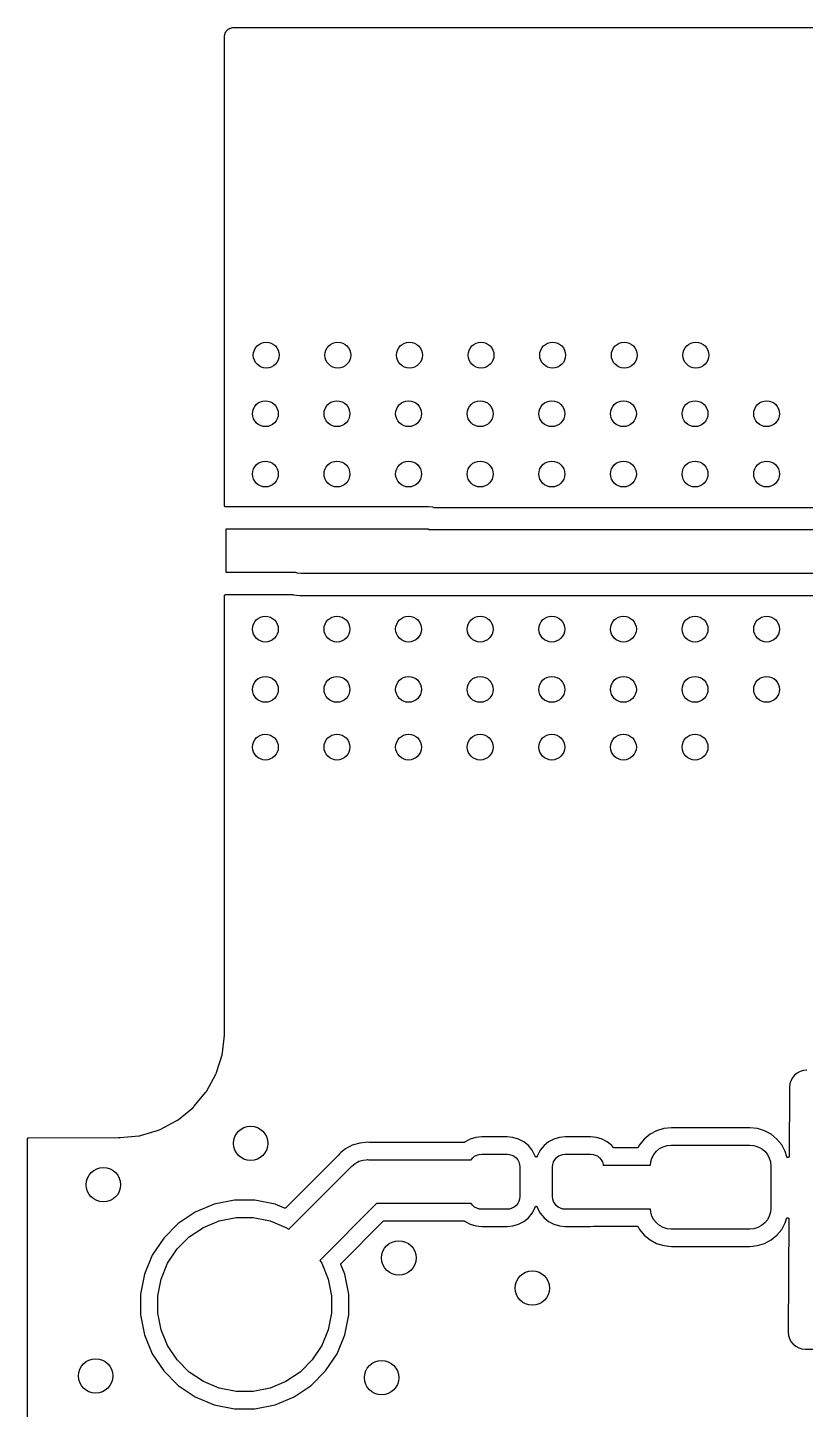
# Model space of a CAD drawing. Extents: x 5.16 to 6.06, y -3.88 to -2.24.
# Drawn here: x 5.157 to 5.513, y -2.874 to -2.242 of the extents above; entities that cross this region are included whole.
import ezdxf

# ---------------------------------------------------------------- set-up
doc = ezdxf.new("R2010")
doc.units = 0
doc.header["$MEASUREMENT"] = 0
doc.layers.add('BLACK', color=7, linetype='CONTINUOUS')

msp = doc.modelspace()

# ---------------------------------------------------------------- linework, layer by layer
at = {"layer": 'BLACK', "linetype": 'CONTINUOUS'}
for p, q in [((5.24722, -2.24612), (5.24726, -2.24578)), ((5.24722, -2.24615), (5.24722, -2.24612)), ((5.24722, -2.24617), (5.24722, -2.24615)), ((5.24722, -2.24618), (5.24722, -2.24617)), ((5.24722, -2.4607), (5.24722, -2.24618)), ((5.24726, -2.24578), (5.24727, -2.24578)), ((5.24727, -2.24574), (5.24728, -2.2457)), ((5.24727, -2.24578), (5.24727, -2.24574)), ((5.24728, -2.2457), (5.2473, -2.24553)), ((5.2473, -2.24552), (5.24731, -2.24548)), ((5.2473, -2.24553), (5.2473, -2.24552)), ((5.2473, -2.24552), (5.2473, -2.24552)), ((5.2473, -2.24552), (5.2473, -2.24552)), ((5.24731, -2.24546), (5.24733, -2.24538)), ((5.24731, -2.24548), (5.24731, -2.24546)), ((5.24733, -2.24536), (5.24734, -2.24535)), ((5.24733, -2.24537), (5.24733, -2.24536)), ((5.24733, -2.24538), (5.24733, -2.24537)), ((5.24734, -2.24535), (5.24749, -2.24483)), ((5.24749, -2.24482), (5.24751, -2.24478)), ((5.24749, -2.24483), (5.24749, -2.24482)), ((5.24751, -2.24477), (5.24758, -2.24459)), ((5.24751, -2.24478), (5.24751, -2.24477)), ((5.24751, -2.24477), (5.24751, -2.24477)), ((5.24758, -2.24459), (5.24759, -2.24458)), ((5.24759, -2.24458), (5.24764, -2.24445)), ((5.24759, -2.24458), (5.24759, -2.24458)), ((5.24764, -2.24445), (5.24765, -2.24442)), ((5.24764, -2.24445), (5.24764, -2.24445)), ((5.24765, -2.24442), (5.24767, -2.24439)), ((5.24767, -2.24439), (5.2477, -2.24433)), ((5.2477, -2.24433), (5.24772, -2.2443)), ((5.2477, -2.24433), (5.2477, -2.24433)), ((5.24772, -2.2443), (5.24775, -2.24426)), ((5.24775, -2.24425), (5.24791, -2.24397)), ((5.24775, -2.24426), (5.24775, -2.24425)), ((5.24791, -2.24395), (5.24793, -2.24393)), ((5.24791, -2.24396), (5.24791, -2.24395)), ((5.24791, -2.24397), (5.24791, -2.24396)), ((5.24791, -2.24396), (5.24791, -2.24396)), ((5.24793, -2.24392), (5.24796, -2.24389)), ((5.24793, -2.24393), (5.24793, -2.24392)), ((5.24796, -2.24389), (5.24798, -2.24385)), ((5.24798, -2.24385), (5.24816, -2.24364)), ((5.24816, -2.24364), (5.24819, -2.24361)), ((5.24816, -2.24364), (5.24816, -2.24364)), ((5.24819, -2.24361), (5.24832, -2.24346)), ((5.24819, -2.24361), (5.24819, -2.24361)), ((5.24832, -2.24346), (5.24833, -2.24344)), ((5.24832, -2.24346), (5.24832, -2.24346)), ((5.24833, -2.24344), (5.24835, -2.24342)), ((5.24835, -2.24342), (5.24837, -2.2434)), ((5.24837, -2.2434), (5.24838, -2.2434)), ((5.24838, -2.2434), (5.24847, -2.2433)), ((5.24838, -2.2434), (5.24838, -2.2434)), ((5.24847, -2.2433), (5.24848, -2.2433)), ((5.24848, -2.2433), (5.24849, -2.24329)), ((5.24849, -2.24329), (5.2485, -2.24328)), ((5.2485, -2.24328), (5.24876, -2.24305)), ((5.24876, -2.24305), (5.24877, -2.24305)), ((5.24877, -2.24305), (5.24879, -2.24304)), ((5.24879, -2.24304), (5.24881, -2.24302)), ((5.24881, -2.24302), (5.24895, -2.24293)), ((5.24895, -2.24293), (5.24926, -2.24274)), ((5.24895, -2.24293), (5.24895, -2.24293)), ((5.24895, -2.24293), (5.24895, -2.24293)), ((5.24895, -2.24293), (5.24895, -2.24293)), ((5.24926, -2.24273), (5.24929, -2.24271)), ((5.24926, -2.24274), (5.24926, -2.24273)), ((5.24929, -2.24271), (5.24932, -2.24269)), ((5.24932, -2.24269), (5.24933, -2.24268)), ((5.24933, -2.24268), (5.24934, -2.24268)), ((5.24934, -2.24268), (5.24957, -2.24255)), ((5.24957, -2.24255), (5.24958, -2.24255)), ((5.24958, -2.24255), (5.24959, -2.24254)), ((5.24959, -2.24254), (5.24961, -2.24253)), ((5.24961, -2.24253), (5.24974, -2.24247)), ((5.24974, -2.24247), (5.24975, -2.24247)), ((5.24975, -2.24247), (5.24977, -2.24246)), ((5.24975, -2.24247), (5.24975, -2.24247)), ((5.24975, -2.24247), (5.24975, -2.24247)), ((5.24977, -2.24246), (5.24978, -2.24246)), ((5.24978, -2.24246), (5.2498, -2.24245)), ((5.2498, -2.24245), (5.24982, -2.24244)), ((5.24982, -2.24244), (5.25005, -2.24237)), ((5.25005, -2.24237), (5.25006, -2.24237)), ((5.25006, -2.24237), (5.25011, -2.24236)), ((5.25011, -2.24236), (5.25015, -2.24235)), ((5.25015, -2.24235), (5.25016, -2.24235)), ((5.25016, -2.24235), (5.25044, -2.24227)), ((5.25044, -2.24227), (5.25045, -2.24226)), ((5.25045, -2.24226), (5.25049, -2.24226)), ((5.25049, -2.24226), (5.25053, -2.24225)), ((5.25053, -2.24225), (5.2511, -2.24218)), ((5.2511, -2.24218), (5.2511, -2.24218)), ((5.2511, -2.24218), (5.25113, -2.24218)), ((5.25113, -2.24218), (5.25116, -2.24217)), ((5.25116, -2.24217), (5.96125, -2.24217)), ((5.24722, -2.46072), (5.24722, -2.4607)), ((5.24722, -2.46075), (5.24722, -2.46072)), ((5.24723, -2.46077), (5.24722, -2.46075)), ((5.24723, -2.4608), (5.24723, -2.46077)), ((5.24724, -2.46082), (5.24723, -2.4608)), ((5.24724, -2.46084), (5.24724, -2.46082)), ((5.24725, -2.46087), (5.24724, -2.46084)), ((5.24726, -2.46089), (5.24725, -2.46087)), ((5.24727, -2.46091), (5.24726, -2.46089)), ((5.24728, -2.46093), (5.24727, -2.46091)), ((5.24729, -2.46095), (5.24728, -2.46093)), ((5.2473, -2.46098), (5.24729, -2.46095)), ((5.24732, -2.461), (5.2473, -2.46098)), ((5.24733, -2.46101), (5.24732, -2.461)), ((5.24735, -2.46103), (5.24733, -2.46101)), ((5.24737, -2.46105), (5.24735, -2.46103)), ((5.24738, -2.46107), (5.24737, -2.46105)), ((5.2474, -2.46108), (5.24738, -2.46107)), ((5.24742, -2.4611), (5.2474, -2.46108)), ((5.24744, -2.46112), (5.24742, -2.4611)), ((5.24746, -2.46113), (5.24744, -2.46112)), ((5.24748, -2.46114), (5.24746, -2.46113)), ((5.24751, -2.46115), (5.24748, -2.46114)), ((5.24753, -2.46116), (5.24751, -2.46115)), ((5.24755, -2.46117), (5.24753, -2.46116)), ((5.24757, -2.46118), (5.24755, -2.46117)), ((5.2476, -2.46118), (5.24757, -2.46118)), ((5.24762, -2.46119), (5.2476, -2.46118)), ((5.24764, -2.46119), (5.24762, -2.46119)), ((5.24767, -2.4612), (5.24764, -2.46119)), ((5.24769, -2.4612), (5.24767, -2.4612)), ((5.24772, -2.4612), (5.24769, -2.4612)), ((5.24774, -2.4612), (5.24772, -2.4612)), ((5.24777, -2.4612), (5.24774, -2.4612)), ((5.24799, -2.46118), (5.24777, -2.4612)), ((5.24777, -2.4612), (5.24777, -2.4612)), ((5.34046, -2.46118), (5.24799, -2.46118)), ((5.34245, -2.46137), (5.34046, -2.46118)), ((5.34307, -2.46156), (5.34245, -2.46137)), ((5.34309, -2.46157), (5.34307, -2.46156)), ((5.34311, -2.46157), (5.34309, -2.46157)), ((5.34314, -2.46157), (5.34311, -2.46157)), ((5.34316, -2.46158), (5.34314, -2.46157)), ((5.34319, -2.46158), (5.34316, -2.46158)), ((5.34321, -2.46158), (5.34319, -2.46158)), ((5.87246, -2.46158), (5.34321, -2.46158)), ((5.34321, -2.46158), (5.34321, -2.46158)), ((5.24797, -2.49123), (5.24797, -2.47123)), ((5.24797, -2.47123), (5.34049, -2.47123)), ((5.34049, -2.47123), (5.34049, -2.47158)), ((5.34049, -2.47158), (5.906, -2.47158)), ((5.27966, -2.49123), (5.24797, -2.49123)), ((5.28061, -2.49152), (5.27966, -2.49123)), ((5.28208, -2.49166), (5.28061, -2.49152)), ((5.906, -2.49166), (5.28208, -2.49166)), ((5.24722, -2.5017), (5.24723, -2.50168)), ((5.24722, -2.50173), (5.24722, -2.5017)), ((5.24722, -2.50175), (5.24722, -2.50173)), ((5.24722, -2.50176), (5.24722, -2.50175)), ((5.24722, -2.70201), (5.24722, -2.50176)), ((5.24723, -2.50165), (5.24724, -2.50163)), ((5.24723, -2.50168), (5.24723, -2.50165)), ((5.24724, -2.50161), (5.24725, -2.50158)), ((5.24724, -2.50163), (5.24724, -2.50161)), ((5.24725, -2.50158), (5.24726, -2.50156)), ((5.24726, -2.50156), (5.24727, -2.50154)), ((5.24727, -2.50154), (5.24728, -2.50152)), ((5.24728, -2.50152), (5.2473, -2.5015)), ((5.2473, -2.5015), (5.24731, -2.50147)), ((5.24731, -2.50147), (5.24732, -2.50146)), ((5.24732, -2.50146), (5.24734, -2.50144)), ((5.24734, -2.50144), (5.24735, -2.50142)), ((5.24735, -2.50142), (5.24737, -2.5014)), ((5.24737, -2.5014), (5.24739, -2.50138)), ((5.24739, -2.50138), (5.24741, -2.50137)), ((5.24741, -2.50137), (5.24743, -2.50135)), ((5.24743, -2.50135), (5.24745, -2.50134)), ((5.24745, -2.50134), (5.24747, -2.50133)), ((5.24747, -2.50133), (5.24749, -2.50131)), ((5.24749, -2.50131), (5.24751, -2.5013)), ((5.24751, -2.5013), (5.24753, -2.50129)), ((5.24753, -2.50129), (5.24756, -2.50128)), ((5.24756, -2.50128), (5.24758, -2.50128)), ((5.24758, -2.50128), (5.2476, -2.50127)), ((5.2476, -2.50127), (5.24763, -2.50126)), ((5.24763, -2.50126), (5.24765, -2.50126)), ((5.24765, -2.50126), (5.24767, -2.50126)), ((5.24767, -2.50126), (5.2477, -2.50126)), ((5.2477, -2.50126), (5.24773, -2.50125)), ((5.24773, -2.50125), (5.24775, -2.50126)), ((5.24775, -2.50126), (5.24777, -2.50126)), ((5.24777, -2.50126), (5.24799, -2.50128)), ((5.24799, -2.50128), (5.27827, -2.50128)), ((5.27827, -2.50128), (5.27828, -2.50128)), ((5.27828, -2.50128), (5.2783, -2.50128)), ((5.2783, -2.50128), (5.27832, -2.50128)), ((5.27832, -2.50128), (5.27834, -2.50129)), ((5.27834, -2.50129), (5.27837, -2.50129)), ((5.27837, -2.50129), (5.27839, -2.5013)), ((5.27839, -2.5013), (5.27841, -2.5013)), ((5.27841, -2.5013), (5.27865, -2.50137)), ((5.27865, -2.50137), (5.28159, -2.50166)), ((5.28159, -2.50166), (5.87246, -2.50166)), ((5.24629, -2.71079), (5.24715, -2.70265)), ((5.24715, -2.70265), (5.24716, -2.70264)), ((5.24716, -2.70262), (5.24722, -2.70201)), ((5.24716, -2.70264), (5.24716, -2.70262)), ((5.24358, -2.71976), (5.24613, -2.71157)), ((5.24613, -2.71157), (5.2462, -2.7112)), ((5.2462, -2.7112), (5.24621, -2.71119)), ((5.24621, -2.71119), (5.24629, -2.71082)), ((5.24629, -2.71082), (5.24629, -2.71079)), ((5.23918, -2.72804), (5.24327, -2.72049)), ((5.24327, -2.72049), (5.24342, -2.72014)), ((5.24342, -2.72014), (5.24357, -2.71979)), ((5.24342, -2.72014), (5.24342, -2.72014)), ((5.24357, -2.71979), (5.24358, -2.71976)), ((5.50779, -2.72091), (5.50681, -2.7221)), ((5.50899, -2.71994), (5.50779, -2.72091)), ((5.51036, -2.71922), (5.50899, -2.71994)), ((5.51184, -2.71878), (5.51036, -2.71922)), ((5.51336, -2.71863), (5.51184, -2.71878)), ((5.23917, -2.72806), (5.23918, -2.72804)), ((5.50546, -2.72649), (5.50529, -2.75808)), ((5.50562, -2.72493), (5.50546, -2.72649)), ((5.50607, -2.72345), (5.50562, -2.72493)), ((5.50681, -2.7221), (5.50607, -2.72345)), ((5.23326, -2.7353), (5.23874, -2.72869)), ((5.23874, -2.72869), (5.23895, -2.72838)), ((5.23895, -2.72837), (5.23917, -2.72806)), ((5.23895, -2.72838), (5.23895, -2.72837)), ((5.22604, -2.74127), (5.23269, -2.73585)), ((5.23269, -2.73585), (5.23296, -2.73559)), ((5.23296, -2.73559), (5.23297, -2.73558)), ((5.23297, -2.73558), (5.23324, -2.73532)), ((5.23324, -2.73532), (5.23326, -2.7353)), ((5.20884, -2.7485), (5.21706, -2.74603)), ((5.21706, -2.74603), (5.21741, -2.74588)), ((5.21741, -2.74588), (5.21742, -2.74588)), ((5.21742, -2.74588), (5.21777, -2.74574)), ((5.21777, -2.74574), (5.2178, -2.74573)), ((5.2178, -2.74573), (5.22538, -2.74171)), ((5.22538, -2.74171), (5.22569, -2.7415)), ((5.22569, -2.7415), (5.2257, -2.74149)), ((5.2257, -2.74149), (5.22601, -2.74129)), ((5.2257, -2.74149), (5.2257, -2.74149)), ((5.22601, -2.74129), (5.22604, -2.74127)), ((5.22604, -2.74127), (5.22604, -2.74127)), ((5.44476, -2.7463), (5.44174, -2.74792)), ((5.44805, -2.74531), (5.44476, -2.7463)), ((5.45149, -2.74497), (5.44805, -2.74531)), ((5.48736, -2.74497), (5.45149, -2.74497)), ((5.4908, -2.74531), (5.48736, -2.74497)), ((5.49409, -2.7463), (5.4908, -2.74531)), ((5.49712, -2.74792), (5.49409, -2.7463)), ((5.15722, -2.74999), (5.15723, -2.74995)), ((5.15722, -3.61619), (5.15722, -2.74999)), ((5.15722, -2.74999), (5.15722, -2.74999)), ((5.15722, -2.74999), (5.15722, -2.74999)), ((5.15723, -2.74989), (5.15725, -2.74985)), ((5.15723, -2.7499), (5.15723, -2.74989)), ((5.15723, -2.74995), (5.15723, -2.7499)), ((5.15723, -2.7499), (5.15723, -2.7499)), ((5.15725, -2.74985), (5.15726, -2.7498)), ((5.15726, -2.7498), (5.15728, -2.74976)), ((5.15726, -2.7498), (5.15726, -2.7498)), ((5.15726, -2.7498), (5.15726, -2.7498)), ((5.15728, -2.74976), (5.15731, -2.74972)), ((5.15731, -2.74971), (5.15734, -2.74968)), ((5.15731, -2.74972), (5.15731, -2.74971)), ((5.15731, -2.74972), (5.15731, -2.74972)), ((5.15734, -2.74968), (5.15737, -2.74964)), ((5.15737, -2.74964), (5.15741, -2.74961)), ((5.15737, -2.74964), (5.15737, -2.74964)), ((5.15737, -2.74964), (5.15737, -2.74964)), ((5.15741, -2.74961), (5.15745, -2.74958)), ((5.15745, -2.74958), (5.15749, -2.74956)), ((5.15745, -2.74958), (5.15745, -2.74958)), ((5.15745, -2.74958), (5.15745, -2.74958)), ((5.15749, -2.74956), (5.15753, -2.74953)), ((5.15753, -2.74953), (5.15758, -2.74952)), ((5.15753, -2.74953), (5.15753, -2.74953)), ((5.15753, -2.74953), (5.15753, -2.74953)), ((5.15758, -2.74952), (5.15763, -2.74951)), ((5.15763, -2.74951), (5.15763, -2.7495)), ((5.15763, -2.7495), (5.15768, -2.7495)), ((5.15763, -2.74951), (5.15763, -2.74951)), ((5.15768, -2.7495), (5.15772, -2.7495)), ((5.15772, -2.7495), (5.19882, -2.74949)), ((5.19882, -2.74949), (5.19882, -2.74949)), ((5.19882, -2.74949), (5.1991, -2.7495)), ((5.1991, -2.7495), (5.19927, -2.74948)), ((5.19927, -2.74948), (5.19928, -2.74948)), ((5.19928, -2.74948), (5.1993, -2.74948)), ((5.1993, -2.74948), (5.19932, -2.74948)), ((5.19932, -2.74948), (5.19949, -2.74948)), ((5.19949, -2.74948), (5.19953, -2.74948)), ((5.19953, -2.74948), (5.20806, -2.74865)), ((5.19953, -2.74948), (5.19953, -2.74948)), ((5.20806, -2.74865), (5.20843, -2.74858)), ((5.20843, -2.74858), (5.20844, -2.74858)), ((5.20844, -2.74858), (5.20881, -2.74851)), ((5.20844, -2.74858), (5.20844, -2.74858)), ((5.20881, -2.74851), (5.20884, -2.7485)), ((5.30565, -2.75298), (5.30254, -2.75465)), ((5.30902, -2.75196), (5.30565, -2.75298)), ((5.31168, -2.7517), (5.30902, -2.75196)), ((5.31254, -2.75161), (5.31168, -2.7517)), ((5.31168, -2.7517), (5.31168, -2.7517)), ((5.31339, -2.7517), (5.31254, -2.75161)), ((5.31341, -2.7517), (5.31339, -2.7517)), ((5.31343, -2.7517), (5.31341, -2.7517)), ((5.31344, -2.7517), (5.31343, -2.7517)), ((5.35665, -2.7517), (5.31344, -2.7517)), ((5.35667, -2.7517), (5.35665, -2.7517)), ((5.35669, -2.7517), (5.35667, -2.7517)), ((5.35672, -2.75169), (5.35669, -2.7517)), ((5.35675, -2.75169), (5.35672, -2.75169)), ((5.35677, -2.75169), (5.35675, -2.75169)), ((5.35679, -2.75168), (5.35677, -2.75169)), ((5.35682, -2.75167), (5.35679, -2.75168)), ((5.35684, -2.75166), (5.35682, -2.75167)), ((5.35686, -2.75165), (5.35684, -2.75166)), ((5.35688, -2.75164), (5.35686, -2.75165)), ((5.3569, -2.75163), (5.35688, -2.75164)), ((5.35693, -2.75162), (5.3569, -2.75163)), ((5.35695, -2.7516), (5.35693, -2.75162)), ((5.35696, -2.75159), (5.35695, -2.7516)), ((5.35697, -2.75159), (5.35696, -2.75159)), ((5.35718, -2.75142), (5.35697, -2.75159)), ((5.35955, -2.75015), (5.35718, -2.75142)), ((5.36212, -2.74937), (5.35955, -2.75015)), ((5.36482, -2.7491), (5.36212, -2.74937)), ((5.37639, -2.7491), (5.36482, -2.7491)), ((5.37909, -2.74937), (5.37639, -2.7491)), ((5.38166, -2.75015), (5.37909, -2.74937)), ((5.38404, -2.75142), (5.38166, -2.75015)), ((5.38611, -2.75312), (5.38404, -2.75142)), ((5.38782, -2.7552), (5.38611, -2.75312)), ((5.39329, -2.75312), (5.39158, -2.7552)), ((5.39537, -2.75142), (5.39329, -2.75312)), ((5.39774, -2.75015), (5.39537, -2.75142)), ((5.40031, -2.74937), (5.39774, -2.75015)), ((5.40301, -2.7491), (5.40031, -2.74937)), ((5.41458, -2.7491), (5.40301, -2.7491)), ((5.41728, -2.74937), (5.41458, -2.7491)), ((5.41985, -2.75015), (5.41728, -2.74937)), ((5.42222, -2.75142), (5.41985, -2.75015)), ((5.4243, -2.75312), (5.42222, -2.75142)), ((5.42501, -2.75398), (5.4243, -2.75312)), ((5.43691, -2.75275), (5.43629, -2.7539)), ((5.43908, -2.7501), (5.43691, -2.75275)), ((5.44174, -2.74792), (5.43908, -2.7501)), ((5.44779, -2.75361), (5.44959, -2.75307)), ((5.44959, -2.75307), (5.45146, -2.75288)), ((5.45146, -2.75288), (5.48739, -2.75288)), ((5.48739, -2.75288), (5.48926, -2.75307)), ((5.48926, -2.75307), (5.49106, -2.75361)), ((5.49977, -2.7501), (5.49712, -2.74792)), ((5.50195, -2.75275), (5.49977, -2.7501)), ((5.50356, -2.75578), (5.50195, -2.75275)), ((5.29923, -2.75759), (5.27522, -2.7816)), ((5.29924, -2.75757), (5.29923, -2.75759)), ((5.29926, -2.75756), (5.29924, -2.75757)), ((5.29981, -2.75689), (5.29926, -2.75755)), ((5.29926, -2.75755), (5.29926, -2.75756)), ((5.30047, -2.75634), (5.29981, -2.75689)), ((5.30254, -2.75465), (5.30047, -2.75634)), ((5.30047, -2.75634), (5.30047, -2.75634)), ((5.31057, -2.75972), (5.31204, -2.75957)), ((5.31204, -2.75957), (5.31254, -2.75953)), ((5.31204, -2.75957), (5.31204, -2.75957)), ((5.31254, -2.75953), (5.31303, -2.75957)), ((5.31303, -2.75957), (5.35999, -2.75957)), ((5.35999, -2.75957), (5.36069, -2.75872)), ((5.36069, -2.75872), (5.36157, -2.75799)), ((5.36157, -2.75799), (5.36258, -2.75746)), ((5.36258, -2.75746), (5.36367, -2.75713)), ((5.36367, -2.75713), (5.3648, -2.75702)), ((5.3648, -2.75702), (5.37641, -2.75702)), ((5.37641, -2.75702), (5.37755, -2.75713)), ((5.37755, -2.75713), (5.37864, -2.75746)), ((5.37864, -2.75746), (5.37964, -2.75799)), ((5.37964, -2.75799), (5.38052, -2.75872)), ((5.38052, -2.75872), (5.38124, -2.7596)), ((5.38124, -2.7596), (5.38178, -2.7606)), ((5.38909, -2.75757), (5.38782, -2.7552)), ((5.38922, -2.75801), (5.38909, -2.75757)), ((5.38924, -2.75805), (5.38922, -2.75801)), ((5.38926, -2.7581), (5.38924, -2.75805)), ((5.38929, -2.75815), (5.38926, -2.7581)), ((5.38926, -2.7581), (5.38926, -2.7581)), ((5.38926, -2.7581), (5.38926, -2.7581)), ((5.38931, -2.75818), (5.38929, -2.75815)), ((5.38935, -2.75822), (5.38931, -2.75818)), ((5.38931, -2.75818), (5.38931, -2.75818)), ((5.38931, -2.75818), (5.38931, -2.75818)), ((5.38938, -2.75825), (5.38935, -2.75822)), ((5.38942, -2.75828), (5.38938, -2.75825)), ((5.38938, -2.75825), (5.38938, -2.75825)), ((5.38938, -2.75825), (5.38938, -2.75825)), ((5.38946, -2.7583), (5.38942, -2.75828)), ((5.3895, -2.75832), (5.38946, -2.7583)), ((5.38946, -2.7583), (5.38946, -2.7583)), ((5.38946, -2.7583), (5.38946, -2.7583)), ((5.38955, -2.75834), (5.3895, -2.75832)), ((5.3896, -2.75835), (5.38955, -2.75834)), ((5.38955, -2.75834), (5.38955, -2.75834)), ((5.38955, -2.75834), (5.38955, -2.75834)), ((5.38965, -2.75836), (5.3896, -2.75835)), ((5.3897, -2.75836), (5.38965, -2.75836)), ((5.38965, -2.75836), (5.38965, -2.75836)), ((5.38965, -2.75836), (5.38965, -2.75836)), ((5.38975, -2.75836), (5.3897, -2.75836)), ((5.3898, -2.75835), (5.38975, -2.75836)), ((5.38975, -2.75836), (5.38975, -2.75836)), ((5.38975, -2.75836), (5.38975, -2.75836)), ((5.38984, -2.75834), (5.3898, -2.75835)), ((5.38989, -2.75832), (5.38984, -2.75834)), ((5.38984, -2.75834), (5.38984, -2.75834)), ((5.38984, -2.75834), (5.38984, -2.75834)), ((5.38993, -2.75831), (5.38989, -2.75832)), ((5.38997, -2.75828), (5.38993, -2.75831)), ((5.38993, -2.75831), (5.38993, -2.75831)), ((5.38993, -2.75831), (5.38993, -2.75831)), ((5.39002, -2.75825), (5.38997, -2.75828)), ((5.39005, -2.75822), (5.39002, -2.75825)), ((5.39002, -2.75825), (5.39002, -2.75825)), ((5.39002, -2.75825), (5.39002, -2.75825)), ((5.39009, -2.75819), (5.39005, -2.75822)), ((5.39011, -2.75814), (5.39009, -2.75818)), ((5.39009, -2.75818), (5.39009, -2.75819)), ((5.39009, -2.75819), (5.39009, -2.75819)), ((5.39014, -2.75811), (5.39011, -2.75814)), ((5.39016, -2.75805), (5.39014, -2.7581)), ((5.39014, -2.7581), (5.39014, -2.7581)), ((5.39014, -2.7581), (5.39014, -2.75811)), ((5.39018, -2.75802), (5.39016, -2.75805)), ((5.39031, -2.75757), (5.39018, -2.75801)), ((5.39018, -2.75801), (5.39018, -2.75802)), ((5.39158, -2.7552), (5.39031, -2.75757)), ((5.39762, -2.7606), (5.39816, -2.7596)), ((5.39816, -2.7596), (5.39888, -2.75872)), ((5.39888, -2.75872), (5.39976, -2.75799)), ((5.39976, -2.75799), (5.40077, -2.75746)), ((5.40077, -2.75746), (5.40186, -2.75713)), ((5.40186, -2.75713), (5.40299, -2.75702)), ((5.40299, -2.75702), (5.4146, -2.75702)), ((5.4146, -2.75702), (5.41574, -2.75713)), ((5.41574, -2.75713), (5.41683, -2.75746)), ((5.41683, -2.75746), (5.41783, -2.75799)), ((5.41783, -2.75799), (5.41871, -2.75872)), ((5.41871, -2.75872), (5.41943, -2.7596)), ((5.41943, -2.7596), (5.41997, -2.7606)), ((5.42502, -2.75399), (5.42501, -2.75398)), ((5.42504, -2.75401), (5.42502, -2.75399)), ((5.42506, -2.75403), (5.42504, -2.75401)), ((5.42508, -2.75405), (5.42506, -2.75403)), ((5.42509, -2.75406), (5.42508, -2.75405)), ((5.42511, -2.75407), (5.42509, -2.75406)), ((5.42513, -2.75409), (5.42511, -2.75407)), ((5.42516, -2.7541), (5.42513, -2.75409)), ((5.42518, -2.75411), (5.42516, -2.7541)), ((5.4252, -2.75412), (5.42518, -2.75411)), ((5.42522, -2.75413), (5.4252, -2.75412)), ((5.42525, -2.75414), (5.42522, -2.75413)), ((5.42527, -2.75414), (5.42525, -2.75414)), ((5.42529, -2.75415), (5.42527, -2.75414)), ((5.42532, -2.75415), (5.42529, -2.75415)), ((5.42534, -2.75416), (5.42532, -2.75415)), ((5.42537, -2.75416), (5.42534, -2.75416)), ((5.42539, -2.75416), (5.42537, -2.75416)), ((5.43585, -2.75416), (5.42539, -2.75416)), ((5.42539, -2.75416), (5.42539, -2.75416)), ((5.43587, -2.75416), (5.43585, -2.75416)), ((5.43589, -2.75416), (5.43587, -2.75416)), ((5.43592, -2.75415), (5.43589, -2.75416)), ((5.43595, -2.75415), (5.43592, -2.75415)), ((5.43597, -2.75415), (5.43595, -2.75415)), ((5.43599, -2.75414), (5.43597, -2.75415)), ((5.43602, -2.75413), (5.43599, -2.75414)), ((5.43604, -2.75412), (5.43602, -2.75413)), ((5.43606, -2.75411), (5.43604, -2.75412)), ((5.43608, -2.7541), (5.43606, -2.75411)), ((5.4361, -2.75409), (5.43608, -2.7541)), ((5.43613, -2.75408), (5.4361, -2.75409)), ((5.43615, -2.75406), (5.43613, -2.75408)), ((5.43616, -2.75405), (5.43615, -2.75406)), ((5.43618, -2.75403), (5.43616, -2.75405)), ((5.4362, -2.75402), (5.43618, -2.75403)), ((5.43622, -2.754), (5.4362, -2.75402)), ((5.43623, -2.75398), (5.43622, -2.754)), ((5.43625, -2.75396), (5.43623, -2.75398)), ((5.43627, -2.75394), (5.43625, -2.75396)), ((5.43628, -2.75392), (5.43627, -2.75394)), ((5.43629, -2.7539), (5.43628, -2.75392)), ((5.43629, -2.7539), (5.43629, -2.7539)), ((5.44205, -2.76061), (5.4426, -2.75881)), ((5.4426, -2.75881), (5.44348, -2.75715)), ((5.44348, -2.75715), (5.44468, -2.75569)), ((5.44468, -2.75569), (5.44613, -2.7545)), ((5.44613, -2.7545), (5.44779, -2.75361)), ((5.49106, -2.75361), (5.49272, -2.7545)), ((5.49272, -2.7545), (5.49417, -2.75569)), ((5.49417, -2.75569), (5.49537, -2.75715)), ((5.49537, -2.75715), (5.49625, -2.75881)), ((5.49625, -2.75881), (5.4968, -2.76061)), ((5.5043, -2.75822), (5.50356, -2.75578)), ((5.50431, -2.75824), (5.5043, -2.75822)), ((5.50432, -2.75826), (5.50431, -2.75824)), ((5.50433, -2.75829), (5.50432, -2.75826)), ((5.50434, -2.75831), (5.50433, -2.75829)), ((5.50435, -2.75833), (5.50434, -2.75831)), ((5.50437, -2.75835), (5.50435, -2.75833)), ((5.50438, -2.75837), (5.50437, -2.75835)), ((5.5044, -2.75839), (5.50438, -2.75837)), ((5.50441, -2.75841), (5.5044, -2.75839)), ((5.50443, -2.75843), (5.50441, -2.75841)), ((5.50445, -2.75844), (5.50443, -2.75843)), ((5.50447, -2.75846), (5.50445, -2.75844)), ((5.50448, -2.75847), (5.50447, -2.75846)), ((5.5045, -2.75849), (5.50448, -2.75847)), ((5.50452, -2.7585), (5.5045, -2.75849)), ((5.50455, -2.75852), (5.50452, -2.7585)), ((5.50457, -2.75852), (5.50455, -2.75852)), ((5.50459, -2.75853), (5.50457, -2.75852)), ((5.50461, -2.75854), (5.50459, -2.75853)), ((5.50464, -2.75855), (5.50461, -2.75854)), ((5.50466, -2.75856), (5.50464, -2.75855)), ((5.50468, -2.75856), (5.50466, -2.75856)), ((5.50471, -2.75857), (5.50468, -2.75856)), ((5.50473, -2.75857), (5.50471, -2.75857)), ((5.50476, -2.75857), (5.50473, -2.75857)), ((5.50478, -2.75858), (5.50476, -2.75857)), ((5.5048, -2.75857), (5.50478, -2.75858)), ((5.50483, -2.75857), (5.5048, -2.75857)), ((5.50485, -2.75857), (5.50483, -2.75857)), ((5.50488, -2.75857), (5.50485, -2.75857)), ((5.5049, -2.75856), (5.50488, -2.75857)), ((5.50493, -2.75855), (5.5049, -2.75856)), ((5.50495, -2.75855), (5.50493, -2.75855)), ((5.50497, -2.75854), (5.50495, -2.75855)), ((5.50499, -2.75853), (5.50497, -2.75854)), ((5.50502, -2.75852), (5.50499, -2.75853)), ((5.50504, -2.75851), (5.50502, -2.75852)), ((5.50506, -2.75849), (5.50504, -2.75851)), ((5.50508, -2.75848), (5.50506, -2.75849)), ((5.5051, -2.75846), (5.50508, -2.75848)), ((5.50512, -2.75845), (5.5051, -2.75846)), ((5.50513, -2.75843), (5.50512, -2.75845)), ((5.50515, -2.75841), (5.50513, -2.75843)), ((5.50517, -2.7584), (5.50515, -2.75841)), ((5.50518, -2.75838), (5.50517, -2.7584)), ((5.5052, -2.75836), (5.50518, -2.75838)), ((5.50521, -2.75834), (5.5052, -2.75836)), ((5.50522, -2.75831), (5.50521, -2.75834)), ((5.50523, -2.75829), (5.50522, -2.75831)), ((5.50525, -2.75827), (5.50523, -2.75829)), ((5.50526, -2.75822), (5.50525, -2.75825)), ((5.50525, -2.75825), (5.50525, -2.75827)), ((5.50527, -2.7582), (5.50526, -2.75822)), ((5.50528, -2.75818), (5.50527, -2.7582)), ((5.50529, -2.75808), (5.50528, -2.75811)), ((5.50528, -2.75811), (5.50528, -2.75813)), ((5.50528, -2.75813), (5.50528, -2.75815)), ((5.50528, -2.75815), (5.50528, -2.75818)), ((5.50529, -2.75808), (5.50529, -2.75808)), ((5.27659, -2.79136), (5.30509, -2.76286)), ((5.30509, -2.76286), (5.3054, -2.76248)), ((5.3054, -2.76248), (5.30616, -2.76186)), ((5.30616, -2.76186), (5.30693, -2.76123)), ((5.30693, -2.76123), (5.30807, -2.76062)), ((5.30807, -2.76062), (5.30868, -2.76029)), ((5.30868, -2.76029), (5.31057, -2.75972)), ((5.38178, -2.7606), (5.38211, -2.76169)), ((5.38211, -2.76169), (5.38222, -2.76282)), ((5.38222, -2.76282), (5.38222, -2.77641)), ((5.39718, -2.76282), (5.39729, -2.76169)), ((5.39718, -2.77641), (5.39718, -2.76282)), ((5.39729, -2.76169), (5.39762, -2.7606)), ((5.41997, -2.7606), (5.4203, -2.76169)), ((5.4203, -2.76169), (5.42033, -2.76204)), ((5.42033, -2.76204), (5.44191, -2.76204)), ((5.44191, -2.76204), (5.44205, -2.76061)), ((5.4968, -2.76061), (5.49698, -2.76248)), ((5.49698, -2.76248), (5.49698, -2.78167)), ((5.25174, -2.77808), (5.24254, -2.77991)), ((5.26113, -2.77808), (5.25174, -2.77808)), ((5.27033, -2.77991), (5.26113, -2.77808)), ((5.38211, -2.77754), (5.38178, -2.77863)), ((5.38222, -2.77641), (5.38211, -2.77754)), ((5.39729, -2.77754), (5.39718, -2.77641)), ((5.39762, -2.77863), (5.39729, -2.77754)), ((5.23387, -2.7835), (5.22607, -2.78871)), ((5.24254, -2.77991), (5.23387, -2.7835)), ((5.27467, -2.78171), (5.27033, -2.77991)), ((5.27471, -2.78172), (5.27467, -2.78171)), ((5.27467, -2.78171), (5.27467, -2.78171)), ((5.27467, -2.78171), (5.27467, -2.78171)), ((5.27476, -2.78174), (5.27471, -2.78172)), ((5.27481, -2.78174), (5.27476, -2.78174)), ((5.27476, -2.78174), (5.27476, -2.78174)), ((5.27476, -2.78174), (5.27476, -2.78174)), ((5.27486, -2.78175), (5.27481, -2.78174)), ((5.27491, -2.78174), (5.27486, -2.78175)), ((5.27486, -2.78175), (5.27486, -2.78175)), ((5.27486, -2.78175), (5.27486, -2.78175)), ((5.27496, -2.78174), (5.27491, -2.78174)), ((5.27501, -2.78172), (5.27496, -2.78174)), ((5.27496, -2.78174), (5.27496, -2.78174)), ((5.27496, -2.78174), (5.27496, -2.78174)), ((5.27505, -2.78171), (5.27501, -2.78172)), ((5.27509, -2.78169), (5.27505, -2.78171)), ((5.27505, -2.78171), (5.27505, -2.78171)), ((5.27505, -2.78171), (5.27505, -2.78171)), ((5.27514, -2.78167), (5.27509, -2.78169)), ((5.27517, -2.78163), (5.27514, -2.78166)), ((5.27514, -2.78166), (5.27514, -2.78166)), ((5.27514, -2.78166), (5.27514, -2.78167)), ((5.27521, -2.7816), (5.27517, -2.78163)), ((5.27522, -2.7816), (5.27521, -2.7816)), ((5.31669, -2.77965), (5.29079, -2.80556)), ((5.35999, -2.77965), (5.31669, -2.77965)), ((5.36069, -2.78051), (5.35999, -2.77965)), ((5.36157, -2.78123), (5.36069, -2.78051)), ((5.36258, -2.78177), (5.36157, -2.78123)), ((5.36367, -2.7821), (5.36258, -2.78177)), ((5.3648, -2.78221), (5.36367, -2.7821)), ((5.37641, -2.78221), (5.3648, -2.78221)), ((5.37755, -2.7821), (5.37641, -2.78221)), ((5.37864, -2.78177), (5.37755, -2.7821)), ((5.37964, -2.78123), (5.37864, -2.78177)), ((5.38052, -2.78051), (5.37964, -2.78123)), ((5.38124, -2.77963), (5.38052, -2.78051)), ((5.38178, -2.77863), (5.38124, -2.77963)), ((5.38611, -2.78611), (5.38782, -2.78403)), ((5.38782, -2.78403), (5.38909, -2.78166)), ((5.38909, -2.78166), (5.38922, -2.78122)), ((5.38922, -2.78121), (5.38924, -2.78117)), ((5.38922, -2.78122), (5.38922, -2.78121)), ((5.38924, -2.78117), (5.38926, -2.78112)), ((5.38926, -2.78112), (5.38929, -2.78108)), ((5.38926, -2.78112), (5.38926, -2.78112)), ((5.38926, -2.78112), (5.38926, -2.78112)), ((5.38929, -2.78108), (5.38932, -2.78104)), ((5.38932, -2.78104), (5.38935, -2.78101)), ((5.38932, -2.78104), (5.38932, -2.78104)), ((5.38932, -2.78104), (5.38932, -2.78104)), ((5.38935, -2.78101), (5.38939, -2.78097)), ((5.38939, -2.78097), (5.38942, -2.78095)), ((5.38939, -2.78097), (5.38939, -2.78097)), ((5.38939, -2.78097), (5.38939, -2.78097)), ((5.38942, -2.78095), (5.38947, -2.78092)), ((5.38947, -2.78092), (5.38951, -2.7809)), ((5.38947, -2.78092), (5.38947, -2.78092)), ((5.38947, -2.78092), (5.38947, -2.78092)), ((5.38951, -2.7809), (5.38956, -2.78088)), ((5.38956, -2.78088), (5.38956, -2.78088)), ((5.38956, -2.78088), (5.38956, -2.78088)), ((5.38956, -2.78088), (5.3896, -2.78088)), ((5.3896, -2.78088), (5.38966, -2.78087)), ((5.38966, -2.78087), (5.38966, -2.78087)), ((5.38966, -2.78087), (5.38966, -2.78087)), ((5.38966, -2.78087), (5.3897, -2.78087)), ((5.3897, -2.78087), (5.38975, -2.78087)), ((5.38975, -2.78087), (5.38975, -2.78087)), ((5.38975, -2.78087), (5.38975, -2.78087)), ((5.38975, -2.78087), (5.3898, -2.78087)), ((5.3898, -2.78087), (5.38985, -2.78089)), ((5.38985, -2.78089), (5.38985, -2.78089)), ((5.38985, -2.78089), (5.38985, -2.78089)), ((5.38985, -2.78089), (5.3899, -2.78091)), ((5.3899, -2.78091), (5.38994, -2.78092)), ((5.38994, -2.78092), (5.38994, -2.78092)), ((5.38994, -2.78092), (5.38994, -2.78092)), ((5.38994, -2.78092), (5.38998, -2.78095)), ((5.38998, -2.78095), (5.39002, -2.78098)), ((5.39002, -2.78098), (5.39002, -2.78098)), ((5.39002, -2.78098), (5.39002, -2.78098)), ((5.39002, -2.78098), (5.39005, -2.78101)), ((5.39005, -2.78101), (5.39009, -2.78105)), ((5.39009, -2.78105), (5.39009, -2.78105)), ((5.39009, -2.78105), (5.39009, -2.78105)), ((5.39009, -2.78105), (5.39011, -2.78108)), ((5.39011, -2.78108), (5.39014, -2.78113)), ((5.39014, -2.78113), (5.39014, -2.78113)), ((5.39014, -2.78113), (5.39014, -2.78113)), ((5.39014, -2.78113), (5.39016, -2.78117)), ((5.39016, -2.78117), (5.39018, -2.78122)), ((5.39018, -2.78122), (5.39031, -2.78166)), ((5.39031, -2.78166), (5.39158, -2.78403)), ((5.39158, -2.78403), (5.39329, -2.78611)), ((5.39816, -2.77963), (5.39762, -2.77863)), ((5.39888, -2.78051), (5.39816, -2.77963)), ((5.39976, -2.78123), (5.39888, -2.78051)), ((5.40077, -2.78177), (5.39976, -2.78123)), ((5.40186, -2.7821), (5.40077, -2.78177)), ((5.40299, -2.78221), (5.40186, -2.7821)), ((5.4146, -2.78221), (5.40299, -2.78221)), ((5.4156, -2.78211), (5.4146, -2.78221)), ((5.44191, -2.78211), (5.4156, -2.78211)), ((5.44205, -2.78354), (5.44191, -2.78211)), ((5.4426, -2.78534), (5.44205, -2.78354)), ((5.4968, -2.78354), (5.49625, -2.78534)), ((5.49698, -2.78167), (5.4968, -2.78354)), ((5.22607, -2.78871), (5.21943, -2.79535)), ((5.23109, -2.79483), (5.2376, -2.79048)), ((5.2376, -2.79048), (5.24483, -2.78748)), ((5.24483, -2.78748), (5.25252, -2.78595)), ((5.25252, -2.78595), (5.26035, -2.78595)), ((5.26035, -2.78595), (5.26803, -2.78748)), ((5.26803, -2.78748), (5.27527, -2.79048)), ((5.27527, -2.79048), (5.27659, -2.79136)), ((5.30055, -2.80693), (5.31981, -2.78767)), ((5.31981, -2.78767), (5.31985, -2.78764)), ((5.31981, -2.78767), (5.31981, -2.78767)), ((5.31985, -2.78764), (5.31989, -2.78761)), ((5.31989, -2.78761), (5.31993, -2.78759)), ((5.31989, -2.78761), (5.31989, -2.78761)), ((5.31989, -2.78761), (5.31989, -2.78761)), ((5.31993, -2.78759), (5.31997, -2.78757)), ((5.31997, -2.78757), (5.31997, -2.78756)), ((5.31997, -2.78756), (5.31998, -2.78756)), ((5.31998, -2.78756), (5.32002, -2.78755)), ((5.32002, -2.78755), (5.32007, -2.78754)), ((5.32007, -2.78754), (5.32012, -2.78753)), ((5.32007, -2.78754), (5.32007, -2.78754)), ((5.32007, -2.78754), (5.32007, -2.78754)), ((5.32012, -2.78753), (5.32016, -2.78753)), ((5.32016, -2.78753), (5.35665, -2.78753)), ((5.35665, -2.78753), (5.35666, -2.78753)), ((5.35666, -2.78753), (5.35668, -2.78753)), ((5.35668, -2.78753), (5.3567, -2.78753)), ((5.3567, -2.78753), (5.35673, -2.78754)), ((5.35673, -2.78754), (5.35676, -2.78754)), ((5.35676, -2.78754), (5.35678, -2.78755)), ((5.35678, -2.78755), (5.3568, -2.78755)), ((5.3568, -2.78755), (5.35682, -2.78756)), ((5.35682, -2.78756), (5.35685, -2.78757)), ((5.35685, -2.78757), (5.35687, -2.78758)), ((5.35687, -2.78758), (5.35689, -2.78759)), ((5.35689, -2.78759), (5.35691, -2.7876)), ((5.35691, -2.7876), (5.35693, -2.78762)), ((5.35693, -2.78762), (5.35695, -2.78763)), ((5.35695, -2.78763), (5.35697, -2.78764)), ((5.35697, -2.78764), (5.35718, -2.78781)), ((5.35718, -2.78781), (5.35955, -2.78908)), ((5.35955, -2.78908), (5.36212, -2.78986)), ((5.36212, -2.78986), (5.36482, -2.79013)), ((5.36482, -2.79013), (5.37639, -2.79013)), ((5.37639, -2.79013), (5.37909, -2.78986)), ((5.37909, -2.78986), (5.38166, -2.78908)), ((5.38166, -2.78908), (5.38404, -2.78781)), ((5.38404, -2.78781), (5.38611, -2.78611)), ((5.39329, -2.78611), (5.39537, -2.78781)), ((5.39537, -2.78781), (5.39774, -2.78908)), ((5.39774, -2.78908), (5.40031, -2.78986)), ((5.40031, -2.78986), (5.40301, -2.79013)), ((5.40301, -2.79013), (5.41458, -2.79013)), ((5.41458, -2.79013), (5.41596, -2.78999)), ((5.41596, -2.78999), (5.41597, -2.78999)), ((5.41597, -2.78999), (5.41599, -2.78999)), ((5.41599, -2.78999), (5.41601, -2.78999)), ((5.41601, -2.78999), (5.43585, -2.78999)), ((5.43585, -2.78999), (5.43586, -2.78999)), ((5.43586, -2.78999), (5.43588, -2.78999)), ((5.43588, -2.78999), (5.4359, -2.78999)), ((5.4359, -2.78999), (5.43593, -2.79)), ((5.43593, -2.79), (5.43595, -2.79)), ((5.43595, -2.79), (5.43598, -2.79001)), ((5.43598, -2.79001), (5.436, -2.79001)), ((5.436, -2.79001), (5.43602, -2.79002)), ((5.43602, -2.79002), (5.43605, -2.79003)), ((5.43605, -2.79003), (5.43607, -2.79004)), ((5.43607, -2.79004), (5.43609, -2.79005)), ((5.43609, -2.79005), (5.43611, -2.79006)), ((5.43611, -2.79006), (5.43613, -2.79008)), ((5.43613, -2.79008), (5.43615, -2.79009)), ((5.43615, -2.79009), (5.43617, -2.7901)), ((5.43617, -2.7901), (5.43619, -2.79012)), ((5.43619, -2.79012), (5.43621, -2.79014)), ((5.43621, -2.79014), (5.43622, -2.79016)), ((5.43622, -2.79016), (5.43624, -2.79017)), ((5.43624, -2.79017), (5.43625, -2.79019)), ((5.43625, -2.79019), (5.43627, -2.79022)), ((5.43627, -2.79022), (5.43628, -2.79024)), ((5.43628, -2.79024), (5.43629, -2.79025)), ((5.43629, -2.79025), (5.43691, -2.7914)), ((5.44348, -2.787), (5.4426, -2.78534)), ((5.44468, -2.78846), (5.44348, -2.787)), ((5.44613, -2.78965), (5.44468, -2.78846)), ((5.44779, -2.79054), (5.44613, -2.78965)), ((5.44959, -2.79108), (5.44779, -2.79054)), ((5.45146, -2.79127), (5.44959, -2.79108)), ((5.48926, -2.79108), (5.48739, -2.79127)), ((5.49106, -2.79054), (5.48926, -2.79108)), ((5.49272, -2.78965), (5.49106, -2.79054)), ((5.49417, -2.78846), (5.49272, -2.78965)), ((5.49537, -2.787), (5.49417, -2.78846)), ((5.49625, -2.78534), (5.49537, -2.787)), ((5.50195, -2.7914), (5.50356, -2.78837)), ((5.50356, -2.78837), (5.50415, -2.78643)), ((5.50415, -2.78643), (5.50416, -2.7864)), ((5.50415, -2.78643), (5.50415, -2.78643)), ((5.50416, -2.7864), (5.50417, -2.78638)), ((5.50417, -2.78638), (5.50418, -2.78636)), ((5.50418, -2.78636), (5.50419, -2.78634)), ((5.50419, -2.78634), (5.50421, -2.78631)), ((5.50421, -2.78631), (5.50422, -2.78629)), ((5.50422, -2.78629), (5.50424, -2.78627)), ((5.50424, -2.78627), (5.50425, -2.78625)), ((5.50425, -2.78625), (5.50427, -2.78624)), ((5.50427, -2.78624), (5.50428, -2.78622)), ((5.50428, -2.78622), (5.5043, -2.7862)), ((5.5043, -2.7862), (5.50432, -2.78619)), ((5.50432, -2.78619), (5.50434, -2.78617)), ((5.50434, -2.78617), (5.50436, -2.78616)), ((5.50436, -2.78616), (5.50438, -2.78615)), ((5.50438, -2.78615), (5.5044, -2.78613)), ((5.5044, -2.78613), (5.50442, -2.78612)), ((5.50442, -2.78612), (5.50445, -2.78611)), ((5.50445, -2.78611), (5.50447, -2.7861)), ((5.50447, -2.7861), (5.50449, -2.7861)), ((5.50449, -2.7861), (5.50452, -2.78609)), ((5.50452, -2.78609), (5.50454, -2.78608)), ((5.50454, -2.78608), (5.50456, -2.78608)), ((5.50456, -2.78608), (5.50459, -2.78608)), ((5.50459, -2.78608), (5.50461, -2.78608)), ((5.50461, -2.78608), (5.50464, -2.78608)), ((5.50464, -2.78608), (5.50466, -2.78608)), ((5.50466, -2.78608), (5.50469, -2.78608)), ((5.50469, -2.78608), (5.50471, -2.78608)), ((5.50471, -2.78608), (5.50474, -2.78609)), ((5.50474, -2.78609), (5.50476, -2.78609)), ((5.50476, -2.78609), (5.50478, -2.7861)), ((5.50478, -2.7861), (5.50481, -2.78611)), ((5.50481, -2.78611), (5.50483, -2.78612)), ((5.50483, -2.78612), (5.50485, -2.78613)), ((5.50485, -2.78613), (5.50487, -2.78614)), ((5.50513, -2.78658), (5.50486, -2.83825)), ((5.50487, -2.78614), (5.50489, -2.78615)), ((5.50489, -2.78615), (5.50492, -2.78616)), ((5.50492, -2.78616), (5.50493, -2.78618)), ((5.50493, -2.78618), (5.50495, -2.78619)), ((5.50495, -2.78619), (5.50497, -2.78621)), ((5.50497, -2.78621), (5.50499, -2.78623)), ((5.50499, -2.78623), (5.50501, -2.78624)), ((5.50501, -2.78624), (5.50502, -2.78626)), ((5.50502, -2.78626), (5.50504, -2.78628)), ((5.50504, -2.78628), (5.50505, -2.7863)), ((5.50505, -2.7863), (5.50506, -2.78632)), ((5.50506, -2.78632), (5.50508, -2.78634)), ((5.50508, -2.78634), (5.50509, -2.78637)), ((5.50509, -2.78637), (5.5051, -2.78639)), ((5.5051, -2.78639), (5.5051, -2.78641)), ((5.5051, -2.78641), (5.50511, -2.78643)), ((5.50511, -2.78643), (5.50512, -2.78646)), ((5.50512, -2.78646), (5.50513, -2.78648)), ((5.50513, -2.78648), (5.50513, -2.78651)), ((5.50513, -2.78651), (5.50513, -2.78653)), ((5.50513, -2.78653), (5.50513, -2.78656)), ((5.50513, -2.78656), (5.50513, -2.78658)), ((5.21943, -2.79535), (5.21422, -2.80315)), ((5.22555, -2.80037), (5.23109, -2.79483)), ((5.43691, -2.7914), (5.43908, -2.79405)), ((5.43908, -2.79405), (5.44174, -2.79623)), ((5.44174, -2.79623), (5.44476, -2.79785)), ((5.48739, -2.79127), (5.45146, -2.79127)), ((5.49409, -2.79785), (5.49712, -2.79623)), ((5.49712, -2.79623), (5.49977, -2.79405)), ((5.49977, -2.79405), (5.50195, -2.7914)), ((5.21422, -2.80315), (5.21063, -2.81182)), ((5.2212, -2.80688), (5.22555, -2.80037)), ((5.44476, -2.79785), (5.44805, -2.79884)), ((5.44805, -2.79884), (5.45149, -2.79918)), ((5.45149, -2.79918), (5.48736, -2.79918)), ((5.48736, -2.79918), (5.4908, -2.79884)), ((5.4908, -2.79884), (5.49409, -2.79785)), ((5.2182, -2.81412), (5.2212, -2.80688)), ((5.29079, -2.80556), (5.29167, -2.80688)), ((5.29167, -2.80688), (5.29467, -2.81412)), ((5.3004, -2.80728), (5.30041, -2.80724)), ((5.3004, -2.80729), (5.3004, -2.80728)), ((5.3004, -2.80728), (5.3004, -2.80728)), ((5.30041, -2.80733), (5.3004, -2.80729)), ((5.30041, -2.80718), (5.30043, -2.80714)), ((5.30041, -2.80719), (5.30041, -2.80718)), ((5.30041, -2.80724), (5.30041, -2.80719)), ((5.30041, -2.80719), (5.30041, -2.80719)), ((5.30041, -2.80738), (5.30041, -2.80733)), ((5.30043, -2.80743), (5.30041, -2.80738)), ((5.30041, -2.80738), (5.30041, -2.80738)), ((5.30041, -2.80738), (5.30041, -2.80738)), ((5.30043, -2.80714), (5.30044, -2.80709)), ((5.30044, -2.80747), (5.30043, -2.80743)), ((5.30044, -2.80709), (5.30047, -2.80705)), ((5.30044, -2.80709), (5.30044, -2.80709)), ((5.30044, -2.80709), (5.30044, -2.80709)), ((5.30044, -2.80748), (5.30044, -2.80747)), ((5.30224, -2.81182), (5.30044, -2.80748)), ((5.30044, -2.80748), (5.30044, -2.80748)), ((5.30044, -2.80748), (5.30044, -2.80748)), ((5.30044, -2.80748), (5.30044, -2.80748)), ((5.30047, -2.80705), (5.30049, -2.80701)), ((5.30049, -2.807), (5.30052, -2.80697)), ((5.30049, -2.80701), (5.30049, -2.807)), ((5.30049, -2.80701), (5.30049, -2.80701)), ((5.30052, -2.80697), (5.30055, -2.80693)), ((5.21063, -2.81182), (5.2088, -2.82102)), ((5.21667, -2.8218), (5.2182, -2.81412)), ((5.29467, -2.81412), (5.2962, -2.8218)), ((5.30407, -2.82102), (5.30224, -2.81182)), ((5.2088, -2.82102), (5.2088, -2.83041)), ((5.21667, -2.82963), (5.21667, -2.8218)), ((5.2962, -2.8218), (5.2962, -2.82963)), ((5.30407, -2.83041), (5.30407, -2.82102)), ((5.2088, -2.83041), (5.21063, -2.83961)), ((5.2182, -2.83732), (5.21667, -2.82963)), ((5.2962, -2.82963), (5.29467, -2.83732)), ((5.30224, -2.83961), (5.30407, -2.83041)), ((5.21063, -2.83961), (5.21422, -2.84828)), ((5.2212, -2.84455), (5.2182, -2.83732)), ((5.29467, -2.83732), (5.29167, -2.84455)), ((5.29865, -2.84828), (5.30224, -2.83961)), ((5.50486, -2.83825), (5.50501, -2.83984)), ((5.50501, -2.83984), (5.50546, -2.84131)), ((5.50546, -2.84131), (5.50618, -2.84268)), ((5.22555, -2.85106), (5.2212, -2.84455)), ((5.29167, -2.84455), (5.28732, -2.85106)), ((5.50618, -2.84268), (5.50716, -2.84387)), ((5.50716, -2.84387), (5.50835, -2.84485)), ((5.50835, -2.84485), (5.50971, -2.84558)), ((5.50971, -2.84558), (5.51118, -2.84603)), ((5.51118, -2.84603), (5.51274, -2.84619)), ((5.51274, -2.84619), (5.57639, -2.8463)), ((5.21422, -2.84828), (5.21943, -2.85608)), ((5.23109, -2.8566), (5.22555, -2.85106)), ((5.28732, -2.85106), (5.28178, -2.8566)), ((5.29344, -2.85608), (5.29865, -2.84828)), ((5.21943, -2.85608), (5.22607, -2.86272)), ((5.2376, -2.86095), (5.23109, -2.8566)), ((5.28178, -2.8566), (5.27527, -2.86095)), ((5.2868, -2.86272), (5.29344, -2.85608)), ((5.22607, -2.86272), (5.23387, -2.86793)), ((5.24483, -2.86395), (5.2376, -2.86095)), ((5.25252, -2.86548), (5.24483, -2.86395)), ((5.26035, -2.86548), (5.25252, -2.86548)), ((5.26803, -2.86395), (5.26035, -2.86548)), ((5.27527, -2.86095), (5.26803, -2.86395)), ((5.279, -2.86793), (5.2868, -2.86272)), ((5.23387, -2.86793), (5.24254, -2.87152)), ((5.24254, -2.87152), (5.25174, -2.87335)), ((5.26113, -2.87335), (5.27033, -2.87152)), ((5.27033, -2.87152), (5.279, -2.86793)), ((5.25174, -2.87335), (5.26113, -2.87335))]:
    msp.add_line(p, q, dxfattribs=at)
at = {"layer": 'BLACK'}
for centre, radius in [((5.2663, -2.39185), 0.00591), ((5.29903, -2.39185), 0.00591), ((5.33176, -2.39185), 0.00591), ((5.3645, -2.39185), 0.00591), ((5.39723, -2.39185), 0.00591), ((5.42996, -2.39185), 0.00591), ((5.46269, -2.39185), 0.00591), ((5.26591, -2.41862), 0.00591), ((5.29864, -2.41862), 0.00591), ((5.33137, -2.41862), 0.00591), ((5.3641, -2.41862), 0.00591), ((5.39683, -2.41862), 0.00591), ((5.42957, -2.41862), 0.00591), ((5.4623, -2.41862), 0.00591), ((5.49503, -2.41862), 0.00591), ((5.26591, -2.44618), 0.00591), ((5.29864, -2.44618), 0.00591), ((5.33137, -2.44618), 0.00591), ((5.3641, -2.44618), 0.00591), ((5.39683, -2.44618), 0.00591), ((5.42957, -2.44618), 0.00591), ((5.4623, -2.44618), 0.00591), ((5.49503, -2.44618), 0.00591), ((5.26591, -2.51705), 0.00591), ((5.29864, -2.51705), 0.00591), ((5.33137, -2.51705), 0.00591), ((5.3641, -2.51705), 0.00591), ((5.39683, -2.51705), 0.00591), ((5.42957, -2.51705), 0.00591), ((5.4623, -2.51705), 0.00591), ((5.49503, -2.51705), 0.00591), ((5.26591, -2.54461), 0.00591), ((5.29864, -2.54461), 0.00591), ((5.33137, -2.54461), 0.00591), ((5.3641, -2.54461), 0.00591), ((5.39683, -2.54461), 0.00591), ((5.42957, -2.54461), 0.00591), ((5.4623, -2.54461), 0.00591), ((5.49503, -2.54461), 0.00591), ((5.26591, -2.57098), 0.00591), ((5.29864, -2.57098), 0.00591), ((5.33137, -2.57098), 0.00591), ((5.3641, -2.57098), 0.00591), ((5.39683, -2.57098), 0.00591), ((5.42957, -2.57098), 0.00591), ((5.4623, -2.57098), 0.00591), ((5.25919, -2.75209), 0.00787), ((5.19187, -2.77099), 0.00787), ((5.32691, -2.80446), 0.00787), ((5.38793, -2.81824), 0.00787), ((5.18832, -2.85839), 0.00787), ((5.31903, -2.85918), 0.00787)]:
    msp.add_circle(centre, radius, dxfattribs=at)

doc.saveas('drawing.dxf')
